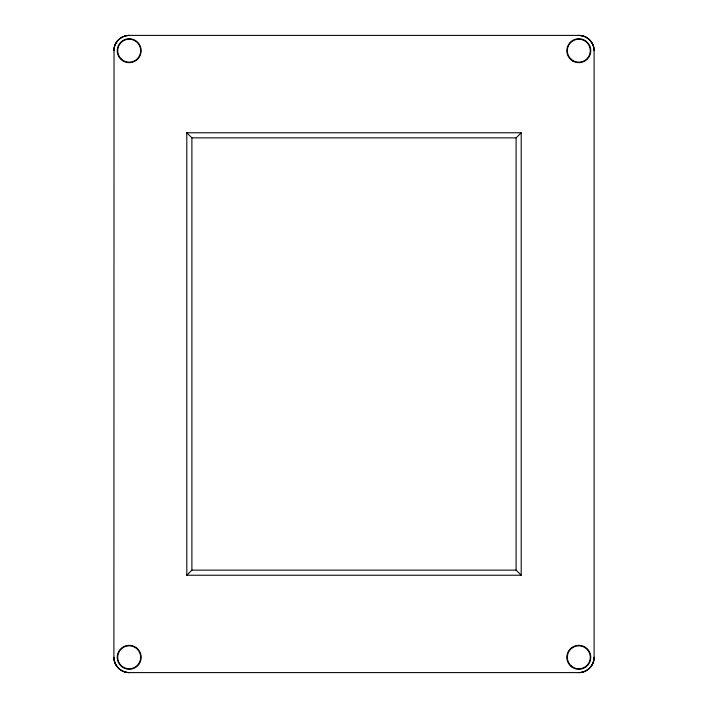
<?xml version="1.0" encoding="UTF-8"?>
<svg xmlns="http://www.w3.org/2000/svg" width="708" height="708" viewBox="0 0 708 708"><rect width="100%" height="100%" fill="white"/><g stroke="black" fill="none" stroke-linecap="round" stroke-linejoin="round"><path stroke-width="1.06" d="M521.203 575.232L516.105 570.135L516.105 137.865L521.203 132.768L186.797 132.768L186.797 575.232L521.203 575.232L521.203 132.768M186.797 575.232L191.895 570.135L191.895 137.865L186.797 132.768M191.895 137.865L516.105 137.865M191.895 570.135L516.105 570.135M114.032 48.693L113.899 657.307C113.731 665.485 121.024 672.768 129.192 672.6L578.808 672.6C586.976 672.768 594.269 665.485 594.101 657.307L594.101 50.693C594.269 42.515 586.976 35.232 578.808 35.4L129.192 35.4C121.741 35.285 114.891 41.294 114.032 48.693M114.422 46.737L113.899 50.693A15.293 15.293 0 0 1 129.192 35.4C122.431 35.435 116.209 40.214 114.422 46.737M594.101 657.307C594.145 665.493 586.985 672.653 578.808 672.6A15.293 15.293 0 0 0 594.101 657.307M582.764 35.922L578.808 35.4A15.293 15.293 0 0 1 594.101 50.693C594.056 43.931 589.286 37.71 582.764 35.922M129.192 672.6C121.015 672.653 113.855 665.493 113.899 657.307A15.293 15.293 0 0 0 129.192 672.6M572.816 61.065A11.983 11.983 0 0 0 590.782 50.693A11.983 11.983 0 0 0 572.816 40.321A11.983 11.983 0 0 0 572.816 61.065M123.21 61.065A11.983 11.983 0 0 0 141.175 50.693A11.983 11.983 0 0 0 123.21 40.321A11.983 11.983 0 0 0 123.21 61.065M122.484 667.228A11.983 11.983 0 0 0 141.149 658.157A11.983 11.983 0 0 0 123.962 646.537A11.983 11.983 0 0 0 122.484 667.228M571.436 666.759A11.983 11.983 0 0 0 590.667 658.962A11.983 11.983 0 0 0 574.303 646.2A11.983 11.983 0 0 0 571.436 666.759M121.404 59.118A11.478 11.478 0 0 0 140.388 53.233A11.478 11.478 0 0 0 125.794 39.728A11.478 11.478 0 0 0 121.404 59.118M571.011 59.118A11.478 11.478 0 0 0 590.003 53.233A11.478 11.478 0 0 0 575.4 39.728A11.478 11.478 0 0 0 571.011 59.118M571.011 665.732A11.478 11.478 0 0 0 590.003 659.847A11.478 11.478 0 0 0 575.4 646.342A11.478 11.478 0 0 0 571.011 665.732M121.404 665.732A11.478 11.478 0 0 0 140.388 659.847A11.478 11.478 0 0 0 125.794 646.342A11.478 11.478 0 0 0 121.404 665.732"/></g></svg>
